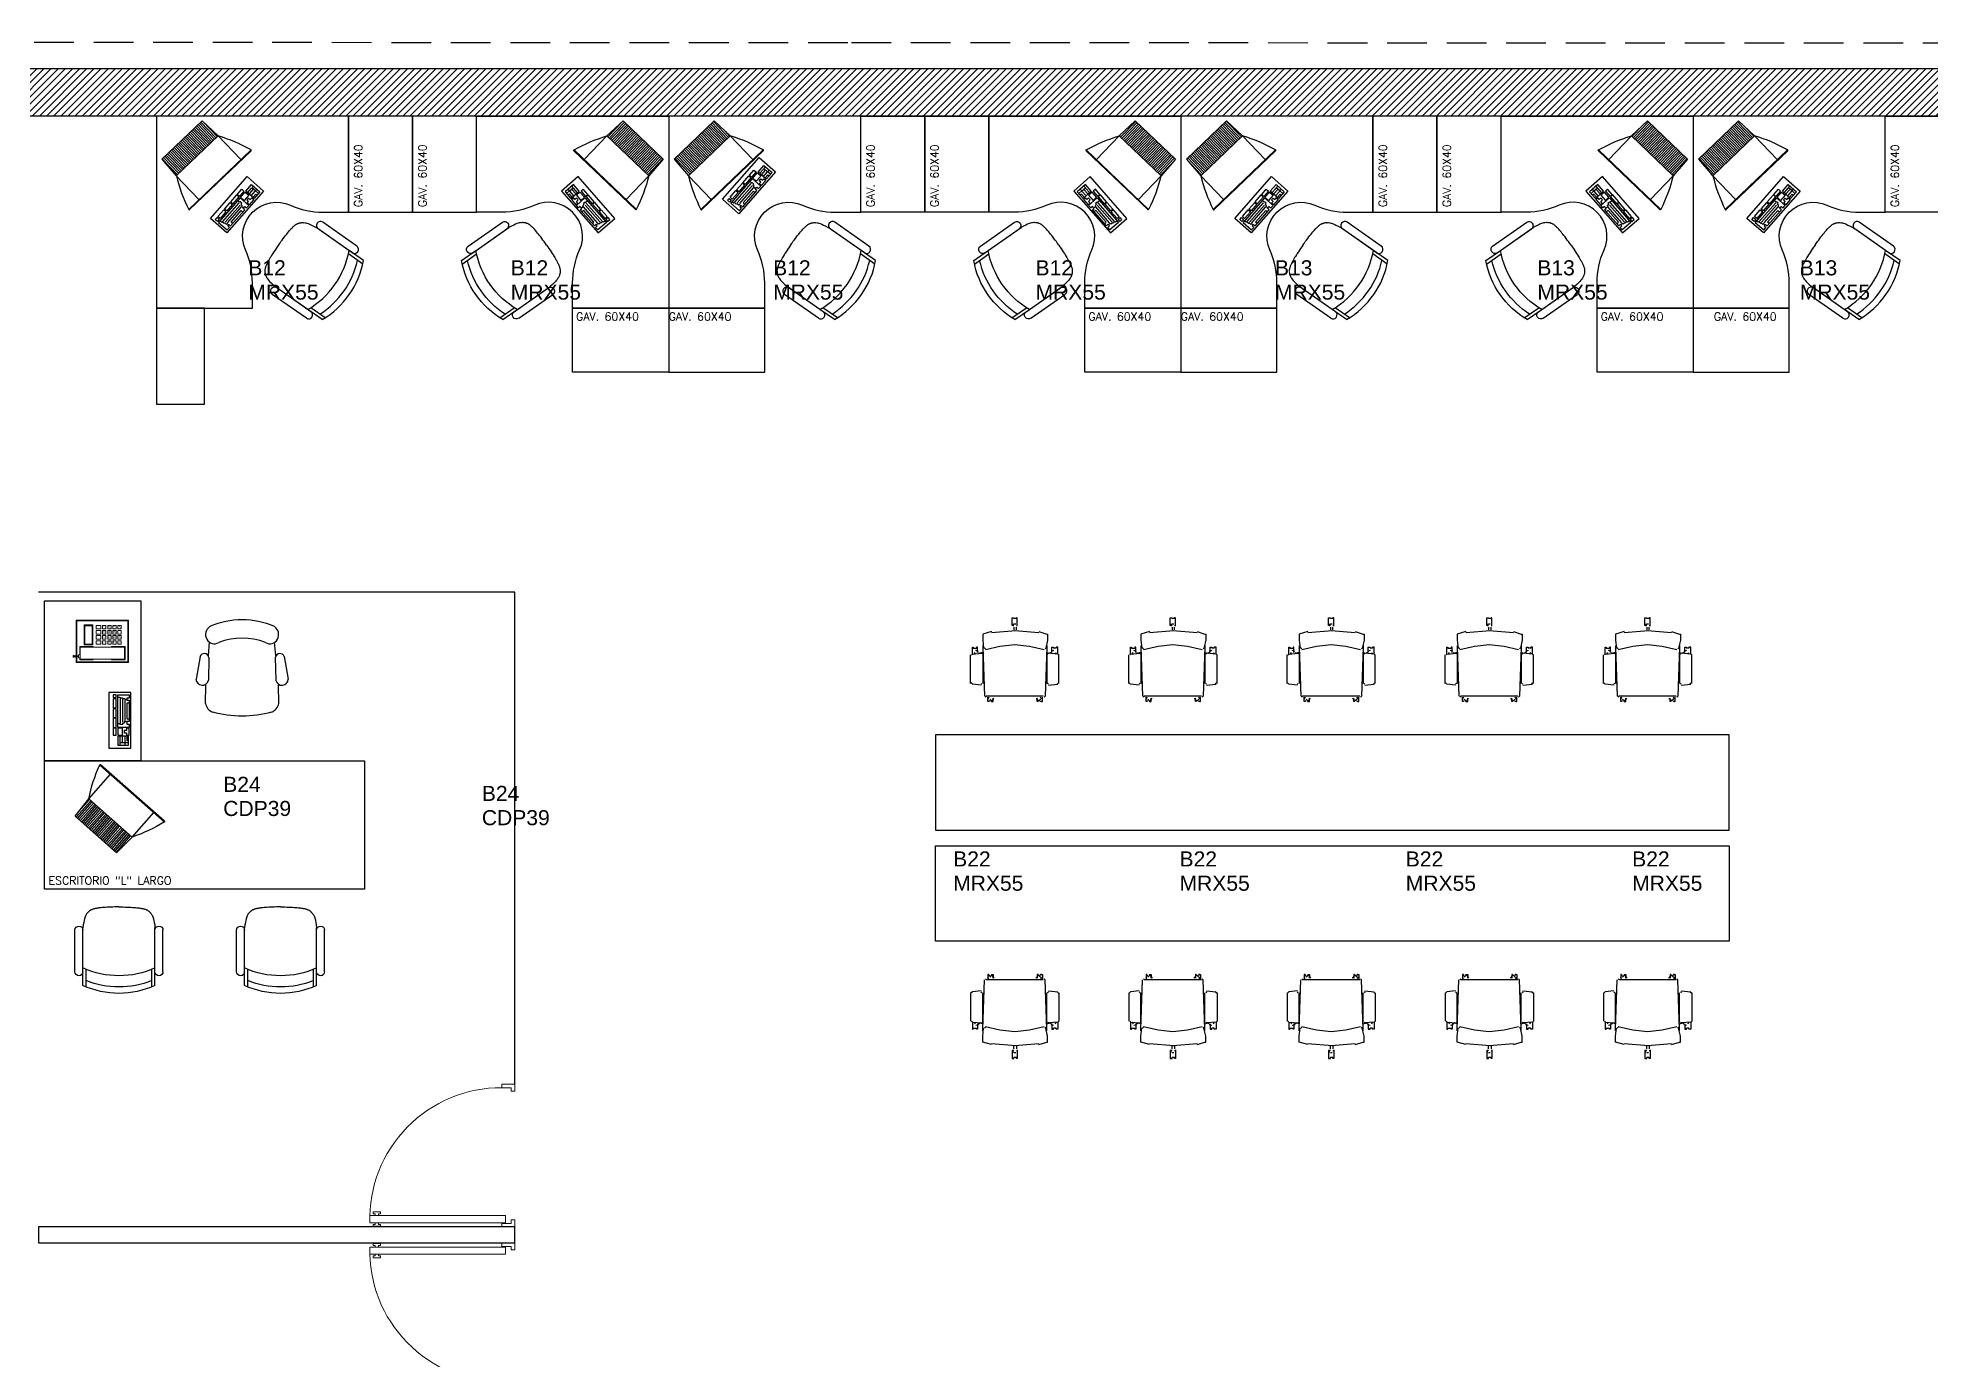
# Model space of a CAD drawing. Header units: millimetres. Extents: x -101 to 3415, y -52 to 1366.
# Drawn here: x 91.42 to 103.34, y 121.87 to 130.2 of the extents above; entities that cross this region are included whole.
import ezdxf

# ---------------------------------------------------------------- set-up
doc = ezdxf.new("R2010")
doc.units = ezdxf.units.MM
doc.linetypes.add('XR LINDERO N$0$A-100a LALA IRAPUATO nave equipo$0$HIDDEN', pattern=[0.375, 0.25, -0.125])
for name, color, linetype in [('00_ARQ', 8, 'Continuous'), ('ARQ', 8, 'Continuous'), ('ARQ_MOBILIARIO', 8, 'Continuous'), ('Texto_Iluminación', 7, 'Continuous')]:
    doc.layers.add(name, color=color, linetype=linetype)
doc.styles.add('ROMANS', font='romans.shx')
doc.styles.add('TÍTULO', font='arial.ttf', dxfattribs={"height": 0.19})

# ---------------------------------------------------------------- blocks, each defined once
blk = doc.blocks.new('A$C435F5787')
at = {"linetype": 'ByBlock'}
for p, q in [((0, 0), (0, 0.483)), ((0, 0.483), (0.19, 0.483)), ((0.038, 0.371), (0.063, 0.371)), ((0.038, 0.311), (0.038, 0.371)), ((0.063, 0.371), (0.063, 0.311)), ((0.076, 0.381), (0.076, 0.457)), ((0.076, 0.457), (0.171, 0.457)), ((0.171, 0.381), (0.076, 0.381)), ((0.076, 0.311), (0.076, 0.371)), ((0.076, 0.371), (0.117, 0.371)), ((0.095, 0.438), (0.095, 0.454)), ((0.137, 0.438), (0.095, 0.438)), ((0.095, 0.381), (0.095, 0.435)), ((0.114, 0.384), (0.114, 0.435)), ((0.117, 0.371), (0.117, 0.311)), ((0.133, 0.33), (0.133, 0.352)), ((0.133, 0.352), (0.152, 0.352)), ((0.152, 0.33), (0.133, 0.33)), ((0.137, 0.438), (0.137, 0.454)), ((0.171, 0.438), (0.137, 0.438)), ((0.137, 0.381), (0.137, 0.435)), ((0.152, 0.352), (0.152, 0.371)), ((0.152, 0.371), (0.175, 0.371)), ((0.152, 0.311), (0.152, 0.33)), ((0.156, 0.384), (0.156, 0.419)), ((0.156, 0.419), (0.171, 0.419)), ((0.171, 0.457), (0.171, 0.381)), ((0.175, 0.371), (0.175, 0.311)), ((0.19, 0.483), (0.19, 0)), ((0.063, 0.311), (0.038, 0.311)), ((0.038, 0.305), (0.063, 0.305)), ((0.038, 0.225), (0.038, 0.305)), ((0.063, 0.225), (0.038, 0.225)), ((0.038, 0.143), (0.038, 0.219)), ((0.038, 0.219), (0.063, 0.219)), ((0.063, 0.305), (0.063, 0.225)), ((0.063, 0.219), (0.063, 0.143)), ((0.117, 0.311), (0.076, 0.311)), ((0.076, 0.305), (0.076, 0.022)), ((0.175, 0.305), (0.076, 0.305)), ((0.098, 0.273), (0.079, 0.273)), ((0.117, 0.279), (0.098, 0.279)), ((0.098, 0.279), (0.098, 0.273)), ((0.098, 0.051), (0.098, 0.267)), ((0.117, 0.267), (0.117, 0.279)), ((0.133, 0.267), (0.117, 0.267)), ((0.117, 0.06), (0.117, 0.257)), ((0.133, 0.257), (0.133, 0.267)), ((0.152, 0.257), (0.133, 0.257)), ((0.137, 0.07), (0.137, 0.254)), ((0.175, 0.311), (0.152, 0.311)), ((0.156, 0.254), (0.156, 0.276)), ((0.156, 0.276), (0.175, 0.276)), ((0.175, 0.254), (0.156, 0.254)), ((0.156, 0.095), (0.156, 0.229)), ((0.156, 0.229), (0.175, 0.229)), ((0.175, 0.276), (0.175, 0.305)), ((0.175, 0.067), (0.175, 0.254)), ((0.063, 0.143), (0.038, 0.143)), ((0.038, 0.133), (0.063, 0.133)), ((0.038, 0.057), (0.038, 0.133)), ((0.063, 0.057), (0.038, 0.057)), ((0.038, 0.044), (0.063, 0.044)), ((0.038, 0.022), (0.038, 0.044)), ((0.063, 0.022), (0.038, 0.022)), ((0.063, 0.133), (0.063, 0.057)), ((0.063, 0.044), (0.063, 0.022)), ((0.076, 0.022), (0.175, 0.022)), ((0.079, 0.041), (0.095, 0.041)), ((0.095, 0.041), (0.095, 0.048)), ((0.095, 0.048), (0.117, 0.048)), ((0.117, 0.048), (0.117, 0.054)), ((0.117, 0.054), (0.137, 0.054)), ((0.137, 0.054), (0.137, 0.063)), ((0.137, 0.063), (0.156, 0.063)), ((0.175, 0.095), (0.156, 0.095)), ((0.156, 0.051), (0.156, 0.067)), ((0.156, 0.067), (0.175, 0.067)), ((0.175, 0.051), (0.156, 0.051)), ((0.175, 0.022), (0.175, 0.051)), ((0.19, 0), (0, 0))]:
    blk.add_line(p, q, dxfattribs=at)
blk = doc.blocks.new('m-tv pla')
h = blk.add_hatch()
h.set_pattern_fill('ANSI31', color=256, scale=0.005, angle=45, style=0)
h.set_pattern_definition([(90, (-254.158094, -242.753814), (-0.015875, 2e-18), [])])
h.paths.add_polyline_path([(0.24, -0.474), (0.25, -0.284), (-0.25, -0.284), (-0.24, -0.474)])
for p, q in [((0.373, 0), (-0.373, 0)), ((-0.368, 0.006), (0.368, 0.006)), ((-0.25, -0.284), (-0.25, 0)), ((0.25, -0.284), (0.25, 0)), ((-0.24, -0.474), (-0.25, -0.284)), ((-0.25, -0.284), (0.25, -0.284)), ((0.24, -0.474), (0.25, -0.284)), ((-0.24, -0.474), (0.24, -0.474))]:
    blk.add_line(p, q)
for centre, radius, start, end in [((-0.368, 0.001), 0.005, 90, 196.7752), ((0.898, 0.383), 1.327, 196.7752, 210.1505), ((-0.898, 0.383), 1.327, 329.8495, 343.2248), ((0.368, 0.001), 0.005, 343.2248, 90)]:
    blk.add_arc(centre, radius, start, end)
blk = doc.blocks.new('A$C369842D8')
for p, q in [((0.05, 0.491), (0.05, 0.381)), ((0.07, 0.5), (0.07, 0.39)), ((0.48, 0.5), (0.48, 0.39)), ((0.5, 0.491), (0.5, 0.381)), ((0, 0.405), (0, 0.145)), ((0.05, 0.405), (0.05, 0.145)), ((0.05, 0.38), (0.05, 0.13)), ((0.5, 0.405), (0.5, 0.145)), ((0.5, 0.38), (0.5, 0.13)), ((0.55, 0.405), (0.55, 0.145))]:
    blk.add_line(p, q)
for points in [[(0.275, 0), (0.262, 0), (0.249, 0), (0.236, 0.001), (0.224, 0.001), (0.212, 0.001), (0.201, 0.002), (0.19, 0.003), (0.181, 0.003), (0.172, 0.004), (0.164, 0.005), (0.157, 0.005), (0.15, 0.006), (0.145, 0.007), (0.139, 0.008), (0.134, 0.009), (0.13, 0.009), (0.126, 0.01), (0.122, 0.011), (0.118, 0.012), (0.114, 0.013), (0.111, 0.014), (0.108, 0.015), (0.105, 0.017), (0.102, 0.018), (0.1, 0.019), (0.097, 0.021), (0.095, 0.022), (0.093, 0.024), (0.091, 0.025), (0.089, 0.027), (0.087, 0.028), (0.085, 0.03), (0.083, 0.032), (0.081, 0.034), (0.079, 0.036), (0.077, 0.039), (0.075, 0.041), (0.073, 0.044), (0.071, 0.048), (0.068, 0.051), (0.066, 0.056), (0.064, 0.061), (0.062, 0.067), (0.059, 0.075), (0.057, 0.085), (0.055, 0.097), (0.052, 0.112), (0.05, 0.13)], [(0.275, 0), (0.288, 0), (0.301, 0), (0.314, 0.001), (0.326, 0.001), (0.338, 0.001), (0.349, 0.002), (0.36, 0.003), (0.369, 0.003), (0.378, 0.004), (0.386, 0.005), (0.393, 0.005), (0.4, 0.006), (0.405, 0.007), (0.411, 0.008), (0.416, 0.009), (0.42, 0.009), (0.424, 0.01), (0.428, 0.011), (0.432, 0.012), (0.436, 0.013), (0.439, 0.014), (0.442, 0.015), (0.445, 0.017), (0.448, 0.018), (0.45, 0.019), (0.453, 0.021), (0.455, 0.022), (0.457, 0.024), (0.459, 0.025), (0.461, 0.027), (0.463, 0.028), (0.465, 0.03), (0.467, 0.032), (0.469, 0.034), (0.471, 0.036), (0.473, 0.039), (0.475, 0.041), (0.477, 0.044), (0.479, 0.048), (0.482, 0.051), (0.484, 0.056), (0.486, 0.061), (0.488, 0.067), (0.491, 0.075), (0.493, 0.085), (0.495, 0.097), (0.498, 0.112), (0.5, 0.13)]]:
    blk.add_lwpolyline(points)
for centre, radius, start, end in [((0.275, 0), 0.54, 65.3885, 114.6115), ((0.275, -0.04), 0.54, 67.7008, 112.2992), ((0.025, 0.405), 0.025, 0, 180), ((0.275, -0.11), 0.54, 65.3885, 114.6115), ((0.525, 0.405), 0.025, 0, 180), ((0.025, 0.145), 0.025, 180, 0), ((0.525, 0.145), 0.025, 180, 0)]:
    blk.add_arc(centre, radius, start, end)
blk = doc.blocks.new('XR N1-N2$0$030 puerta 013-h')
at = {"linetype": 'Continuous', "lineweight": 0}
for p, q in [((3.994, 17.305), (3.994, 17.255)), ((4.007, 17.305), (3.994, 17.305)), ((3.994, 17.255), (4.007, 17.255)), ((4.007, 17.305), (4.007, 17.293)), ((4.007, 17.293), (4.019, 17.293)), ((4.007, 17.255), (4.007, 17.268)), ((4.007, 17.268), (4.019, 17.268)), ((4.019, 17.33), (4.069, 17.33)), ((4.019, 16.38), (4.019, 17.33)), ((4.069, 17.33), (4.069, 16.38)), ((4.081, 17.293), (4.069, 17.293)), ((4.081, 17.268), (4.069, 17.268)), ((4.081, 17.305), (4.094, 17.305)), ((4.081, 17.305), (4.081, 17.293)), ((4.081, 17.255), (4.081, 17.268)), ((4.094, 17.255), (4.081, 17.255)), ((4.094, 17.305), (4.094, 17.255)), ((3.099, 16.365), (3.099, 16.405)), ((3.099, 16.405), (3.124, 16.405)), ((3.099, 16.315), (3.099, 16.365)), ((3.149, 16.315), (3.099, 16.315)), ((3.124, 16.405), (3.124, 16.34)), ((3.124, 16.34), (3.149, 16.34)), ((3.149, 16.34), (3.149, 16.315)), ((4.069, 16.38), (4.019, 16.38)), ((4.049, 16.34), (4.049, 16.315)), ((4.074, 16.34), (4.049, 16.34)), ((4.049, 16.315), (4.099, 16.315)), ((4.099, 16.405), (4.074, 16.405)), ((4.074, 16.405), (4.074, 16.34)), ((4.099, 16.405), (4.099, 16.315))]:
    blk.add_line(p, q, dxfattribs=at)
blk.add_arc((4.044, 16.41), 0.92, 88.4391, 180.3278, dxfattribs=at)
blk = doc.blocks.new('*U318')
at = {"layer": 'ARQ'}
for p, q in [((-0.035, 0.267), (-0.079, 0.267)), ((-0.079, 0.267), (-0.079, 0.261)), ((-0.035, 0.267), (-0.079, 0.267)), ((-0.079, 0.267), (-0.079, 0.261)), ((-0.079, 0.261), (-0.073, 0.261)), ((-0.079, 0.261), (-0.073, 0.261)), ((-0.079, 0.234), (-0.079, 0.24)), ((-0.079, 0.24), (-0.073, 0.24)), ((-0.079, 0.234), (-0.079, 0.24)), ((-0.079, 0.24), (-0.073, 0.24)), ((-0.073, 0.261), (-0.073, 0.24)), ((-0.073, 0.261), (-0.073, 0.24)), ((-0.052, 0.229), (-0.057, 0.245)), ((-0.052, 0.229), (-0.057, 0.245)), ((-0.035, 0.256), (-0.046, 0.25)), ((-0.035, 0.256), (-0.046, 0.25)), ((-0.035, 0.267), (-0.041, 0.207)), ((-0.035, 0.267), (-0.041, 0.207)), ((-0.03, 0.272), (-0.035, 0.267)), ((-0.03, 0.272), (-0.035, 0.267)), ((0.15, 0.278), (-0.03, 0.278)), ((0.15, 0.278), (-0.03, 0.278)), ((0.155, 0.267), (0.144, 0.278)), ((0.155, 0.267), (0.144, 0.278)), ((0.161, 0.212), (0.155, 0.267)), ((0.161, 0.212), (0.155, 0.267)), ((-0.171, 0.147), (-0.183, -0.006)), ((-0.171, 0.147), (-0.183, -0.006)), ((-0.177, 0.147), (-0.161, 0.202)), ((-0.177, 0.147), (-0.161, 0.202)), ((-0.161, 0.202), (-0.123, 0.202)), ((-0.161, 0.202), (-0.123, 0.202)), ((-0.123, 0.202), (-0.073, 0.196)), ((-0.123, 0.202), (-0.073, 0.196)), ((-0.09, 0.202), (-0.079, 0.202)), ((-0.09, 0.202), (-0.079, 0.202)), ((-0.063, 0.185), (-0.084, 0.093)), ((-0.063, 0.185), (-0.084, 0.093)), ((-0.046, 0.234), (-0.079, 0.234)), ((-0.046, 0.234), (-0.079, 0.234)), ((-0.079, 0.202), (0.231, 0.191)), ((-0.079, 0.202), (0.231, 0.191)), ((-0.068, 0.185), (-0.073, 0.191)), ((-0.068, 0.185), (-0.073, 0.191)), ((-0.046, 0.229), (-0.041, 0.218)), ((-0.046, 0.229), (-0.041, 0.218)), ((-0.046, 0.202), (-0.041, 0.218)), ((-0.046, 0.202), (-0.041, 0.218)), ((-0.041, 0.207), (-0.035, 0.202)), ((-0.041, 0.207), (-0.035, 0.202)), ((-0.035, 0.202), (0.15, 0.202)), ((-0.035, 0.202), (0.15, 0.202)), ((0.014, 0.196), (0.014, 0.202)), ((0.014, 0.196), (0.014, 0.202)), ((0.15, 0.207), (0.155, 0.212)), ((0.15, 0.207), (0.155, 0.212)), ((0.237, 0.18), (0.231, 0.185)), ((0.237, 0.18), (0.231, 0.185)), ((0.231, -0.18), (0.231, 0.18)), ((0.231, -0.18), (0.231, 0.18)), ((0.237, 0.163), (0.248, 0.169)), ((0.264, 0.169), (0.237, 0.169)), ((0.237, 0.163), (0.248, 0.169)), ((0.264, 0.169), (0.237, 0.169)), ((0.259, 0.142), (0.242, 0.131)), ((0.259, 0.142), (0.242, 0.131)), ((0.242, 0.136), (0.248, 0.136)), ((0.264, 0.136), (0.242, 0.136)), ((0.242, 0.136), (0.248, 0.136)), ((0.264, 0.136), (0.242, 0.136)), ((0.259, 0.147), (0.248, 0.158)), ((0.259, 0.147), (0.248, 0.158)), ((0.259, 0.163), (0.259, 0.158)), ((0.264, 0.163), (0.259, 0.163)), ((0.259, 0.163), (0.259, 0.158)), ((0.264, 0.163), (0.259, 0.163)), ((0.259, 0.152), (0.259, 0.147)), ((0.259, 0.152), (0.259, 0.147)), ((0.264, 0.147), (0.259, 0.147)), ((0.264, 0.147), (0.259, 0.147)), ((0.264, 0.163), (0.264, 0.169)), ((0.264, 0.163), (0.264, 0.169)), ((0.264, 0.147), (0.264, 0.136)), ((0.264, 0.147), (0.264, 0.136)), ((-0.259, 0.016), (-0.264, 0.016)), ((-0.264, 0.016), (-0.264, 0.005)), ((-0.259, 0.016), (-0.264, 0.016)), ((-0.264, 0.016), (-0.264, 0.005)), ((-0.264, 0.005), (-0.259, 0.005)), ((-0.264, 0.005), (-0.259, 0.005)), ((-0.215, 0.016), (-0.259, 0.016)), ((-0.215, 0.016), (-0.259, 0.016)), ((-0.259, -0.011), (-0.259, 0.005)), ((-0.259, -0.011), (-0.259, 0.005)), ((-0.226, 0.011), (-0.21, 0.011)), ((-0.226, 0.011), (-0.21, 0.011)), ((-0.226, 0.005), (-0.226, -0.006)), ((-0.226, 0.005), (-0.226, -0.006)), ((-0.215, 0.005), (-0.215, 0.016)), ((-0.215, 0.005), (-0.215, 0.016)), ((-0.204, 0.005), (-0.188, 0.005)), ((-0.204, 0.005), (-0.188, 0.005)), ((-0.084, 0.093), (-0.095, 0)), ((-0.084, 0.093), (-0.095, 0)), ((-0.264, -0.016), (-0.264, -0.011)), ((-0.264, -0.011), (-0.259, -0.011)), ((-0.264, -0.016), (-0.264, -0.011)), ((-0.264, -0.011), (-0.259, -0.011)), ((-0.259, -0.016), (-0.264, -0.016)), ((-0.259, -0.016), (-0.264, -0.016)), ((-0.215, -0.016), (-0.259, -0.016)), ((-0.215, -0.016), (-0.259, -0.016)), ((-0.21, -0.016), (-0.226, -0.016)), ((-0.21, -0.016), (-0.226, -0.016)), ((-0.215, -0.011), (-0.215, -0.016)), ((-0.215, -0.011), (-0.215, -0.016)), ((-0.188, -0.011), (-0.204, -0.011)), ((-0.188, -0.011), (-0.204, -0.011)), ((-0.183, 0), (-0.171, -0.152)), ((-0.183, 0), (-0.171, -0.152)), ((-0.095, 0), (-0.084, -0.093)), ((-0.095, 0), (-0.084, -0.093)), ((-0.084, -0.093), (-0.063, -0.185)), ((-0.084, -0.093), (-0.063, -0.185)), ((-0.177, -0.152), (-0.161, -0.202)), ((-0.177, -0.152), (-0.161, -0.202)), ((-0.161, -0.202), (-0.161, -0.207)), ((-0.161, -0.202), (-0.161, -0.207)), ((-0.161, -0.207), (-0.123, -0.207)), ((-0.161, -0.207), (-0.123, -0.207)), ((-0.123, -0.207), (-0.073, -0.196)), ((-0.123, -0.207), (-0.073, -0.196)), ((-0.09, -0.202), (-0.079, -0.202)), ((-0.09, -0.202), (-0.079, -0.202)), ((-0.079, -0.202), (0.231, -0.191)), ((-0.079, -0.202), (0.231, -0.191)), ((-0.046, -0.234), (-0.079, -0.234)), ((-0.079, -0.234), (-0.079, -0.24)), ((-0.046, -0.234), (-0.079, -0.234)), ((-0.079, -0.234), (-0.079, -0.24)), ((-0.073, -0.196), (-0.068, -0.191)), ((-0.073, -0.196), (-0.068, -0.191)), ((-0.057, -0.245), (-0.052, -0.229)), ((-0.057, -0.245), (-0.052, -0.229)), ((-0.046, -0.202), (-0.041, -0.223)), ((-0.046, -0.202), (-0.041, -0.223)), ((-0.046, -0.229), (-0.041, -0.218)), ((-0.046, -0.229), (-0.041, -0.218)), ((-0.035, -0.207), (-0.041, -0.212)), ((-0.035, -0.207), (-0.041, -0.212)), ((-0.035, -0.272), (-0.041, -0.212)), ((-0.035, -0.272), (-0.041, -0.212)), ((-0.035, -0.202), (0.15, -0.202)), ((-0.035, -0.202), (0.15, -0.202)), ((0.014, -0.202), (0.019, -0.202)), ((0.014, -0.202), (0.019, -0.202)), ((0.155, -0.212), (0.15, -0.207)), ((0.155, -0.212), (0.15, -0.207)), ((0.161, -0.212), (0.155, -0.272)), ((0.161, -0.212), (0.155, -0.272)), ((0.231, -0.191), (0.237, -0.185)), ((0.231, -0.191), (0.237, -0.185)), ((0.248, -0.169), (0.237, -0.163)), ((0.248, -0.169), (0.237, -0.163)), ((0.264, -0.174), (0.237, -0.174)), ((0.264, -0.174), (0.237, -0.174)), ((0.242, -0.136), (0.248, -0.136)), ((0.242, -0.136), (0.259, -0.147)), ((0.242, -0.136), (0.248, -0.136)), ((0.242, -0.136), (0.259, -0.147)), ((0.264, -0.142), (0.242, -0.142)), ((0.264, -0.142), (0.242, -0.142)), ((0.248, -0.163), (0.259, -0.152)), ((0.248, -0.163), (0.259, -0.152)), ((0.259, -0.152), (0.259, -0.147)), ((0.264, -0.147), (0.259, -0.147)), ((0.259, -0.152), (0.259, -0.147)), ((0.264, -0.147), (0.259, -0.147)), ((0.259, -0.163), (0.264, -0.163)), ((0.264, -0.163), (0.259, -0.163)), ((0.259, -0.163), (0.264, -0.163)), ((0.264, -0.163), (0.259, -0.163)), ((0.264, -0.147), (0.264, -0.142)), ((0.264, -0.147), (0.264, -0.142)), ((0.264, -0.169), (0.264, -0.163)), ((0.264, -0.169), (0.264, -0.163)), ((0.264, -0.169), (0.264, -0.174)), ((0.264, -0.169), (0.264, -0.174)), ((-0.079, -0.24), (-0.079, -0.245)), ((-0.079, -0.24), (-0.079, -0.245)), ((-0.079, -0.245), (-0.073, -0.245)), ((-0.079, -0.245), (-0.073, -0.245)), ((-0.079, -0.267), (-0.079, -0.261)), ((-0.079, -0.261), (-0.073, -0.261)), ((-0.079, -0.267), (-0.079, -0.261)), ((-0.079, -0.261), (-0.073, -0.261)), ((-0.079, -0.272), (-0.079, -0.267)), ((-0.079, -0.272), (-0.079, -0.267)), ((-0.035, -0.272), (-0.079, -0.272)), ((-0.035, -0.272), (-0.079, -0.272)), ((-0.073, -0.261), (-0.073, -0.245)), ((-0.073, -0.261), (-0.073, -0.245)), ((-0.046, -0.256), (-0.035, -0.261)), ((-0.046, -0.256), (-0.035, -0.261)), ((-0.035, -0.272), (-0.03, -0.278)), ((-0.035, -0.272), (-0.03, -0.278)), ((0.15, -0.278), (-0.03, -0.278)), ((0.15, -0.278), (-0.03, -0.278)), ((0.144, -0.278), (0.155, -0.267)), ((0.144, -0.278), (0.155, -0.267))]:
    blk.add_line(p, q, dxfattribs=at)
blk = doc.blocks.new('*U317')
at = {"layer": 'ARQ_MOBILIARIO', "color": 0, "linetype": 'ByBlock', "lineweight": -2, "transparency": 16777216}
for p in [(0, 0), (0, -0.996), (0, -1.993), (0, -2.989), (0, -3.986)]:
    blk.add_blockref('*U318', p, dxfattribs=at)
blk = doc.blocks.new('*U336')
at = {"layer": 'ARQ'}
for p, q in [((-0.035, 0.267), (-0.079, 0.267)), ((-0.079, 0.267), (-0.079, 0.261)), ((-0.035, 0.267), (-0.079, 0.267)), ((-0.079, 0.267), (-0.079, 0.261)), ((-0.079, 0.261), (-0.073, 0.261)), ((-0.079, 0.261), (-0.073, 0.261)), ((-0.079, 0.234), (-0.079, 0.24)), ((-0.079, 0.24), (-0.073, 0.24)), ((-0.079, 0.234), (-0.079, 0.24)), ((-0.079, 0.24), (-0.073, 0.24)), ((-0.073, 0.261), (-0.073, 0.24)), ((-0.073, 0.261), (-0.073, 0.24)), ((-0.052, 0.229), (-0.057, 0.245)), ((-0.052, 0.229), (-0.057, 0.245)), ((-0.035, 0.256), (-0.046, 0.25)), ((-0.035, 0.256), (-0.046, 0.25)), ((-0.035, 0.267), (-0.041, 0.207)), ((-0.035, 0.267), (-0.041, 0.207)), ((-0.03, 0.272), (-0.035, 0.267)), ((-0.03, 0.272), (-0.035, 0.267)), ((0.15, 0.278), (-0.03, 0.278)), ((0.15, 0.278), (-0.03, 0.278)), ((0.155, 0.267), (0.144, 0.278)), ((0.155, 0.267), (0.144, 0.278)), ((0.161, 0.212), (0.155, 0.267)), ((0.161, 0.212), (0.155, 0.267)), ((-0.171, 0.147), (-0.183, -0.006)), ((-0.171, 0.147), (-0.183, -0.006)), ((-0.177, 0.147), (-0.161, 0.202)), ((-0.177, 0.147), (-0.161, 0.202)), ((-0.161, 0.202), (-0.123, 0.202)), ((-0.161, 0.202), (-0.123, 0.202)), ((-0.123, 0.202), (-0.073, 0.196)), ((-0.123, 0.202), (-0.073, 0.196)), ((-0.09, 0.202), (-0.079, 0.202)), ((-0.09, 0.202), (-0.079, 0.202)), ((-0.063, 0.185), (-0.084, 0.093)), ((-0.063, 0.185), (-0.084, 0.093)), ((-0.046, 0.234), (-0.079, 0.234)), ((-0.046, 0.234), (-0.079, 0.234)), ((-0.079, 0.202), (0.231, 0.191)), ((-0.079, 0.202), (0.231, 0.191)), ((-0.068, 0.185), (-0.073, 0.191)), ((-0.068, 0.185), (-0.073, 0.191)), ((-0.046, 0.229), (-0.041, 0.218)), ((-0.046, 0.229), (-0.041, 0.218)), ((-0.046, 0.202), (-0.041, 0.218)), ((-0.046, 0.202), (-0.041, 0.218)), ((-0.041, 0.207), (-0.035, 0.202)), ((-0.041, 0.207), (-0.035, 0.202)), ((-0.035, 0.202), (0.15, 0.202)), ((-0.035, 0.202), (0.15, 0.202)), ((0.014, 0.196), (0.014, 0.202)), ((0.014, 0.196), (0.014, 0.202)), ((0.15, 0.207), (0.155, 0.212)), ((0.15, 0.207), (0.155, 0.212)), ((0.237, 0.18), (0.231, 0.185)), ((0.237, 0.18), (0.231, 0.185)), ((0.231, -0.18), (0.231, 0.18)), ((0.231, -0.18), (0.231, 0.18)), ((0.237, 0.163), (0.248, 0.169)), ((0.264, 0.169), (0.237, 0.169)), ((0.237, 0.163), (0.248, 0.169)), ((0.264, 0.169), (0.237, 0.169)), ((0.259, 0.142), (0.242, 0.131)), ((0.259, 0.142), (0.242, 0.131)), ((0.242, 0.136), (0.248, 0.136)), ((0.264, 0.136), (0.242, 0.136)), ((0.242, 0.136), (0.248, 0.136)), ((0.264, 0.136), (0.242, 0.136)), ((0.259, 0.147), (0.248, 0.158)), ((0.259, 0.147), (0.248, 0.158)), ((0.259, 0.163), (0.259, 0.158)), ((0.264, 0.163), (0.259, 0.163)), ((0.259, 0.163), (0.259, 0.158)), ((0.264, 0.163), (0.259, 0.163)), ((0.259, 0.152), (0.259, 0.147)), ((0.259, 0.152), (0.259, 0.147)), ((0.264, 0.147), (0.259, 0.147)), ((0.264, 0.147), (0.259, 0.147)), ((0.264, 0.163), (0.264, 0.169)), ((0.264, 0.163), (0.264, 0.169)), ((0.264, 0.147), (0.264, 0.136)), ((0.264, 0.147), (0.264, 0.136)), ((-0.259, 0.016), (-0.264, 0.016)), ((-0.264, 0.016), (-0.264, 0.005)), ((-0.259, 0.016), (-0.264, 0.016)), ((-0.264, 0.016), (-0.264, 0.005)), ((-0.264, 0.005), (-0.259, 0.005)), ((-0.264, 0.005), (-0.259, 0.005)), ((-0.215, 0.016), (-0.259, 0.016)), ((-0.215, 0.016), (-0.259, 0.016)), ((-0.259, -0.011), (-0.259, 0.005)), ((-0.259, -0.011), (-0.259, 0.005)), ((-0.226, 0.011), (-0.21, 0.011)), ((-0.226, 0.011), (-0.21, 0.011)), ((-0.226, 0.005), (-0.226, -0.006)), ((-0.226, 0.005), (-0.226, -0.006)), ((-0.215, 0.005), (-0.215, 0.016)), ((-0.215, 0.005), (-0.215, 0.016)), ((-0.204, 0.005), (-0.188, 0.005)), ((-0.204, 0.005), (-0.188, 0.005)), ((-0.084, 0.093), (-0.095, 0)), ((-0.084, 0.093), (-0.095, 0)), ((-0.264, -0.016), (-0.264, -0.011)), ((-0.264, -0.011), (-0.259, -0.011)), ((-0.264, -0.016), (-0.264, -0.011)), ((-0.264, -0.011), (-0.259, -0.011)), ((-0.259, -0.016), (-0.264, -0.016)), ((-0.259, -0.016), (-0.264, -0.016)), ((-0.215, -0.016), (-0.259, -0.016)), ((-0.215, -0.016), (-0.259, -0.016)), ((-0.21, -0.016), (-0.226, -0.016)), ((-0.21, -0.016), (-0.226, -0.016)), ((-0.215, -0.011), (-0.215, -0.016)), ((-0.215, -0.011), (-0.215, -0.016)), ((-0.188, -0.011), (-0.204, -0.011)), ((-0.188, -0.011), (-0.204, -0.011)), ((-0.183, 0), (-0.171, -0.152)), ((-0.183, 0), (-0.171, -0.152)), ((-0.095, 0), (-0.084, -0.093)), ((-0.095, 0), (-0.084, -0.093)), ((-0.084, -0.093), (-0.063, -0.185)), ((-0.084, -0.093), (-0.063, -0.185)), ((-0.177, -0.152), (-0.161, -0.202)), ((-0.177, -0.152), (-0.161, -0.202)), ((-0.161, -0.202), (-0.161, -0.207)), ((-0.161, -0.202), (-0.161, -0.207)), ((-0.161, -0.207), (-0.123, -0.207)), ((-0.161, -0.207), (-0.123, -0.207)), ((-0.123, -0.207), (-0.073, -0.196)), ((-0.123, -0.207), (-0.073, -0.196)), ((-0.09, -0.202), (-0.079, -0.202)), ((-0.09, -0.202), (-0.079, -0.202)), ((-0.079, -0.202), (0.231, -0.191)), ((-0.079, -0.202), (0.231, -0.191)), ((-0.046, -0.234), (-0.079, -0.234)), ((-0.079, -0.234), (-0.079, -0.24)), ((-0.046, -0.234), (-0.079, -0.234)), ((-0.079, -0.234), (-0.079, -0.24)), ((-0.073, -0.196), (-0.068, -0.191)), ((-0.073, -0.196), (-0.068, -0.191)), ((-0.057, -0.245), (-0.052, -0.229)), ((-0.057, -0.245), (-0.052, -0.229)), ((-0.046, -0.202), (-0.041, -0.223)), ((-0.046, -0.202), (-0.041, -0.223)), ((-0.046, -0.229), (-0.041, -0.218)), ((-0.046, -0.229), (-0.041, -0.218)), ((-0.035, -0.207), (-0.041, -0.212)), ((-0.035, -0.207), (-0.041, -0.212)), ((-0.035, -0.272), (-0.041, -0.212)), ((-0.035, -0.272), (-0.041, -0.212)), ((-0.035, -0.202), (0.15, -0.202)), ((-0.035, -0.202), (0.15, -0.202)), ((0.014, -0.202), (0.019, -0.202)), ((0.014, -0.202), (0.019, -0.202)), ((0.155, -0.212), (0.15, -0.207)), ((0.155, -0.212), (0.15, -0.207)), ((0.161, -0.212), (0.155, -0.272)), ((0.161, -0.212), (0.155, -0.272)), ((0.231, -0.191), (0.237, -0.185)), ((0.231, -0.191), (0.237, -0.185)), ((0.248, -0.169), (0.237, -0.163)), ((0.248, -0.169), (0.237, -0.163)), ((0.264, -0.174), (0.237, -0.174)), ((0.264, -0.174), (0.237, -0.174)), ((0.242, -0.136), (0.248, -0.136)), ((0.242, -0.136), (0.259, -0.147)), ((0.242, -0.136), (0.248, -0.136)), ((0.242, -0.136), (0.259, -0.147)), ((0.264, -0.142), (0.242, -0.142)), ((0.264, -0.142), (0.242, -0.142)), ((0.248, -0.163), (0.259, -0.152)), ((0.248, -0.163), (0.259, -0.152)), ((0.259, -0.152), (0.259, -0.147)), ((0.264, -0.147), (0.259, -0.147)), ((0.259, -0.152), (0.259, -0.147)), ((0.264, -0.147), (0.259, -0.147)), ((0.259, -0.163), (0.264, -0.163)), ((0.264, -0.163), (0.259, -0.163)), ((0.259, -0.163), (0.264, -0.163)), ((0.264, -0.163), (0.259, -0.163)), ((0.264, -0.147), (0.264, -0.142)), ((0.264, -0.147), (0.264, -0.142)), ((0.264, -0.169), (0.264, -0.163)), ((0.264, -0.169), (0.264, -0.163)), ((0.264, -0.169), (0.264, -0.174)), ((0.264, -0.169), (0.264, -0.174)), ((-0.079, -0.24), (-0.079, -0.245)), ((-0.079, -0.24), (-0.079, -0.245)), ((-0.079, -0.245), (-0.073, -0.245)), ((-0.079, -0.245), (-0.073, -0.245)), ((-0.079, -0.267), (-0.079, -0.261)), ((-0.079, -0.261), (-0.073, -0.261)), ((-0.079, -0.267), (-0.079, -0.261)), ((-0.079, -0.261), (-0.073, -0.261)), ((-0.079, -0.272), (-0.079, -0.267)), ((-0.079, -0.272), (-0.079, -0.267)), ((-0.035, -0.272), (-0.079, -0.272)), ((-0.035, -0.272), (-0.079, -0.272)), ((-0.073, -0.261), (-0.073, -0.245)), ((-0.073, -0.261), (-0.073, -0.245)), ((-0.046, -0.256), (-0.035, -0.261)), ((-0.046, -0.256), (-0.035, -0.261)), ((-0.035, -0.272), (-0.03, -0.278)), ((-0.035, -0.272), (-0.03, -0.278)), ((0.15, -0.278), (-0.03, -0.278)), ((0.15, -0.278), (-0.03, -0.278)), ((0.144, -0.278), (0.155, -0.267)), ((0.144, -0.278), (0.155, -0.267))]:
    blk.add_line(p, q, dxfattribs=at)
blk = doc.blocks.new('*U325')
at = {"layer": 'ARQ_MOBILIARIO', "color": 0, "linetype": 'ByBlock', "lineweight": -2, "transparency": 16777216}
for p in [(0, 0), (0, -0.996), (0, -1.993), (0, -2.989), (0, -3.986)]:
    blk.add_blockref('*U336', p, dxfattribs=at)
blk = doc.blocks.new('silla3')
for p, q in [((-0.263, -0.23), (-0.288, -0.371)), ((-0.207, -0.235), (-0.211, -0.378)), ((-0.21, -0.224), (-0.203, -0.14)), ((0.21, -0.224), (0.203, -0.14)), ((0.207, -0.235), (0.211, -0.378)), ((0.263, -0.23), (0.288, -0.371)), ((-0.229, -0.523), (-0.227, -0.406)), ((0.229, -0.523), (0.227, -0.406))]:
    blk.add_line(p, q)
at = {"extrusion": (0, 0, -1)}
for centre, major_axis, start_param, end_param in [((0, -0.544), (0, 0.544), 5.886316, 6.680055), ((-0.173, -0.092), (0, 0.0577), 2.623535, 5.737508), ((0, -0.552), (0, 0.437), 5.929118, 6.637253), ((0.173, -0.092), (0, 0.0577), 0.545678, 3.65965), ((-0.236, -0.242), (0, 0.031), 5.100262, 7.639608), ((0.236, -0.242), (0, 0.031), 4.926762, 7.466109), ((-0.249, -0.368), (0, 0.0409), 1.815261, 4.651072), ((0.249, -0.368), (0, 0.0409), 1.632114, 4.467924), ((-0.157, -0.504), (0, 0.0781), 3.533117, 4.459171), ((0, 0.187), (0, 0.787), 2.893022, 3.390163), ((0.157, -0.504), (0, 0.0781), 1.824014, 2.750068)]:
    blk.add_ellipse(centre, major_axis=major_axis, ratio=0.958333, start_param=start_param, end_param=end_param, dxfattribs=at)
blk = doc.blocks.new('tel')
at = {"lineweight": 0}
for p, q in [((76.298, 58.662), (76.333, 58.662)), ((76.298, 58.333), (76.298, 58.662)), ((76.303, 58.656), (76.333, 58.656)), ((76.303, 58.338), (76.303, 58.656)), ((76.315, 58.639), (76.315, 58.554)), ((76.327, 58.639), (76.315, 58.639)), ((76.327, 58.646), (76.327, 58.635)), ((76.345, 58.646), (76.327, 58.646)), ((76.331, 58.68), (76.331, 58.673)), ((76.341, 58.68), (76.331, 58.68)), ((76.331, 58.673), (76.341, 58.673)), ((76.333, 58.673), (76.333, 58.646)), ((76.339, 58.673), (76.333, 58.673)), ((76.333, 58.646), (76.339, 58.646)), ((76.339, 58.646), (76.339, 58.673)), ((76.339, 58.662), (76.563, 58.662)), ((76.339, 58.656), (76.558, 58.656)), ((76.341, 58.673), (76.341, 58.68)), ((76.345, 58.635), (76.345, 58.646)), ((76.397, 58.639), (76.345, 58.639)), ((76.397, 58.554), (76.397, 58.639)), ((76.558, 58.656), (76.558, 58.338)), ((76.563, 58.662), (76.563, 58.333)), ((76.315, 58.554), (76.319, 58.554)), ((76.319, 58.635), (76.393, 58.635)), ((76.319, 58.359), (76.319, 58.635)), ((76.327, 58.635), (76.345, 58.635)), ((76.393, 58.635), (76.393, 58.359)), ((76.393, 58.554), (76.397, 58.554)), ((76.408, 58.612), (76.534, 58.612)), ((76.408, 58.557), (76.408, 58.612)), ((76.534, 58.557), (76.408, 58.557)), ((76.412, 58.536), (76.434, 58.536)), ((76.412, 58.507), (76.412, 58.536)), ((76.413, 58.606), (76.528, 58.606)), ((76.413, 58.562), (76.413, 58.606)), ((76.528, 58.562), (76.413, 58.562)), ((76.434, 58.507), (76.434, 58.536)), ((76.444, 58.507), (76.444, 58.536)), ((76.444, 58.536), (76.466, 58.536)), ((76.466, 58.507), (76.466, 58.536)), ((76.476, 58.507), (76.476, 58.536)), ((76.476, 58.536), (76.498, 58.536)), ((76.498, 58.507), (76.498, 58.536)), ((76.508, 58.507), (76.508, 58.536)), ((76.508, 58.536), (76.53, 58.536)), ((76.528, 58.606), (76.528, 58.562)), ((76.53, 58.507), (76.53, 58.536)), ((76.534, 58.612), (76.534, 58.557)), ((76.315, 58.355), (76.315, 58.44)), ((76.315, 58.44), (76.319, 58.44)), ((76.393, 58.44), (76.397, 58.44)), ((76.397, 58.44), (76.397, 58.355)), ((76.434, 58.507), (76.412, 58.507)), ((76.412, 58.475), (76.412, 58.496)), ((76.434, 58.496), (76.412, 58.496)), ((76.434, 58.475), (76.412, 58.475)), ((76.412, 58.443), (76.412, 58.464)), ((76.434, 58.464), (76.412, 58.464)), ((76.434, 58.443), (76.412, 58.443)), ((76.412, 58.411), (76.412, 58.432)), ((76.434, 58.432), (76.412, 58.432)), ((76.434, 58.411), (76.412, 58.411)), ((76.412, 58.379), (76.412, 58.401)), ((76.434, 58.401), (76.412, 58.401)), ((76.434, 58.475), (76.434, 58.496)), ((76.434, 58.443), (76.434, 58.464)), ((76.434, 58.411), (76.434, 58.432)), ((76.434, 58.379), (76.434, 58.401)), ((76.466, 58.507), (76.444, 58.507)), ((76.444, 58.475), (76.444, 58.496)), ((76.466, 58.496), (76.444, 58.496)), ((76.466, 58.475), (76.444, 58.475)), ((76.444, 58.443), (76.444, 58.464)), ((76.466, 58.464), (76.444, 58.464)), ((76.466, 58.443), (76.444, 58.443)), ((76.444, 58.411), (76.444, 58.432)), ((76.466, 58.432), (76.444, 58.432)), ((76.466, 58.411), (76.444, 58.411)), ((76.444, 58.379), (76.444, 58.401)), ((76.466, 58.401), (76.444, 58.401)), ((76.466, 58.475), (76.466, 58.496)), ((76.466, 58.443), (76.466, 58.464)), ((76.466, 58.411), (76.466, 58.432)), ((76.466, 58.379), (76.466, 58.401)), ((76.498, 58.507), (76.476, 58.507)), ((76.498, 58.496), (76.476, 58.496)), ((76.476, 58.475), (76.476, 58.496)), ((76.498, 58.475), (76.476, 58.475)), ((76.498, 58.464), (76.476, 58.464)), ((76.476, 58.443), (76.476, 58.464)), ((76.498, 58.443), (76.476, 58.443)), ((76.498, 58.432), (76.476, 58.432)), ((76.476, 58.411), (76.476, 58.432)), ((76.498, 58.411), (76.476, 58.411)), ((76.476, 58.379), (76.476, 58.401)), ((76.498, 58.401), (76.476, 58.401)), ((76.498, 58.475), (76.498, 58.496)), ((76.498, 58.443), (76.498, 58.464)), ((76.498, 58.411), (76.498, 58.432)), ((76.498, 58.379), (76.498, 58.401)), ((76.53, 58.507), (76.508, 58.507)), ((76.53, 58.496), (76.508, 58.496)), ((76.508, 58.475), (76.508, 58.496)), ((76.53, 58.475), (76.508, 58.475)), ((76.53, 58.464), (76.508, 58.464)), ((76.508, 58.443), (76.508, 58.464)), ((76.53, 58.443), (76.508, 58.443)), ((76.53, 58.432), (76.508, 58.432)), ((76.508, 58.411), (76.508, 58.432)), ((76.53, 58.411), (76.508, 58.411)), ((76.53, 58.401), (76.508, 58.401)), ((76.508, 58.379), (76.508, 58.401)), ((76.53, 58.475), (76.53, 58.496)), ((76.53, 58.443), (76.53, 58.464)), ((76.53, 58.411), (76.53, 58.432)), ((76.53, 58.379), (76.53, 58.401)), ((76.563, 58.333), (76.298, 58.333)), ((76.558, 58.338), (76.303, 58.338)), ((76.397, 58.355), (76.315, 58.355)), ((76.393, 58.359), (76.319, 58.359)), ((76.434, 58.379), (76.412, 58.379)), ((76.466, 58.379), (76.444, 58.379)), ((76.498, 58.379), (76.476, 58.379)), ((76.53, 58.379), (76.508, 58.379))]:
    blk.add_line(p, q, dxfattribs=at)
for s, height, p in [('1', 0.0124, (76.419, 58.48)), ('4', 0.0124, (76.42, 58.448)), ('7', 0.0124, (76.42, 58.416)), ('8', 0.0124, (76.452, 58.416)), ('2', 0.0124, (76.452, 58.48)), ('5', 0.0124, (76.452, 58.447)), ('3', 0.0124, (76.484, 58.48)), ('6', 0.0124, (76.484, 58.448)), ('9', 0.0124, (76.484, 58.416)), ('L1', 0.00933, (76.512, 58.482)), ('L2', 0.00933, (76.512, 58.45)), ('L3', 0.00933, (76.512, 58.418)), ('*', 0.0124, (76.418, 58.382)), ('0', 0.0124, (76.452, 58.384)), ('#', 0.007, (76.485, 58.387)), ('L4', 0.00933, (76.512, 58.386))]:
    blk.add_text(s, height=height).set_placement(p)
blk = doc.blocks.new('*U398')
at = {"layer": 'Texto_Iluminación', "ltscale": 0.3, "style": 'TÍTULO'}
for s, p in [('B12', (-0.278, -0.03, 0.181)), ('MRX55', (-0.278, -0.183, 0.181))]:
    blk.add_text(s, height=0.095, dxfattribs=at).set_placement(p)
blk = doc.blocks.new('*U399')
at = {"layer": 'Texto_Iluminación', "color": 0, "linetype": 'ByBlock', "lineweight": -2, "transparency": 16777216}
for p in [(0, 0), (1.653, 0), (3.306, 0), (4.959, 0)]:
    blk.add_blockref('*U398', p, dxfattribs=at)
blk = doc.blocks.new('*U392')
at = {"layer": 'Texto_Iluminación', "ltscale": 0.3, "style": 'TÍTULO'}
for s, p in [('B13', (-0.278, -0.03, 0.181)), ('MRX55', (-0.278, -0.183, 0.181))]:
    blk.add_text(s, height=0.095, dxfattribs=at).set_placement(p)
blk = doc.blocks.new('*U393')
at = {"layer": 'Texto_Iluminación', "color": 0, "linetype": 'ByBlock', "lineweight": -2, "transparency": 16777216}
for p in [(0, 0), (1.653, 0), (3.306, 0), (4.959, 0)]:
    blk.add_blockref('*U392', p, dxfattribs=at)
blk = doc.blocks.new('*U400')
at = {"layer": 'Texto_Iluminación', "ltscale": 0.3, "style": 'TÍTULO'}
for s, p in [('B22', (-0.278, -0.03, 0.181)), ('MRX55', (-0.278, -0.183, 0.181))]:
    blk.add_text(s, height=0.095, dxfattribs=at).set_placement(p)
blk = doc.blocks.new('*U401')
at = {"layer": 'Texto_Iluminación', "color": 0, "linetype": 'ByBlock', "lineweight": -2, "transparency": 16777216}
for p in [(0, 0), (1.426, 0), (2.851, 0), (4.277, 0)]:
    blk.add_blockref('*U400', p, dxfattribs=at)

msp = doc.modelspace()

# ---------------------------------------------------------------- hatches: boundary and pattern name
at = {"layer": '00_ARQ'}
h = msp.add_hatch(dxfattribs=at)
h.set_pattern_fill('ANSI31', color=8, scale=0.01)
h.set_pattern_definition([(45, (86.484832, 130.19525), (-0.02245064, 0.02245064), [])])
h.paths.add_polyline_path([(91.261, 130.002), (111.871, 130.002), (111.871, 129.702), (91.261, 129.702)])

# ---------------------------------------------------------------- linework, layer by layer
at = {"layer": '00_ARQ', "ltscale": 0.3}
for p, q in [((94.419, 126.704), (91.419, 126.704)), ((94.419, 123.604), (94.419, 126.704))]:
    msp.add_line(p, q, dxfattribs=at)
at = {"layer": '00_ARQ', "linetype": 'XR LINDERO N$0$A-100a LALA IRAPUATO nave equipo$0$HIDDEN'}
msp.add_lwpolyline([(86.454, 115.155), (93.25, 115.157), (106.207, 115.157), (117.219, 115.155), (117.185, 121.539), (117.176, 130.152), (105.79, 130.16), (96.517, 130.164), (89.028, 130.166), (86.485, 130.195), (86.454, 115.155)], dxfattribs=at)
at = {"layer": '00_ARQ'}
msp.add_lwpolyline([(91.261, 130.002), (111.871, 130.002), (111.871, 129.702), (91.261, 129.702)], close=True, dxfattribs=at)
at = {"layer": '00_ARQ', "ltscale": 0.3}
msp.add_lwpolyline([(91.419, 122.604), (94.419, 122.604), (94.419, 122.704), (91.419, 122.704), (91.419, 122.604)], dxfattribs=at)
at = {"layer": 'ARQ_MOBILIARIO', "ltscale": 0.01}
for points in [[(93.006, 129.141, 0.105703), (93.212, 129.097), (93.372, 129.097), (93.372, 129.702), (92.162, 129.702), (92.162, 128.492), (92.767, 128.492), (92.767, 128.652, 0.105703), (92.723, 128.859, -0.689027)], [(94.545, 129.141, -0.105703), (94.339, 129.097), (94.179, 129.097), (94.179, 129.702), (95.389, 129.702), (95.389, 128.492), (94.784, 128.492), (94.784, 128.652, -0.105703), (94.828, 128.859, 0.689027)], [(96.232, 129.141, 0.105703), (96.438, 129.097), (96.599, 129.097), (96.599, 129.702), (95.389, 129.702), (95.389, 128.492), (95.994, 128.492), (95.994, 128.652, 0.105703), (95.949, 128.859, -0.689027)], [(97.771, 129.141, -0.105703), (97.565, 129.097), (97.405, 129.097), (97.405, 129.702), (98.615, 129.702), (98.615, 128.492), (98.01, 128.492), (98.01, 128.652, -0.105703), (98.054, 128.859, 0.689027)], [(99.459, 129.141, 0.105703), (99.665, 129.097), (99.825, 129.097), (99.825, 129.702), (98.615, 129.702), (98.615, 128.492), (99.22, 128.492), (99.22, 128.652, 0.105703), (99.176, 128.859, -0.689027)], [(100.998, 129.141, -0.105703), (100.792, 129.097), (100.632, 129.097), (100.632, 129.702), (101.842, 129.702), (101.842, 128.492), (101.237, 128.492), (101.237, 128.652, -0.105703), (101.281, 128.859, 0.689027)], [(102.685, 129.141, 0.105703), (102.892, 129.097), (103.052, 129.097), (103.052, 129.702), (101.842, 129.702), (101.842, 128.492), (102.447, 128.492), (102.447, 128.652, 0.105703), (102.403, 128.859, -0.689027)]]:
    msp.add_lwpolyline(points, format="xyb", close=True, dxfattribs=at)
for points in [[(93.372, 129.097), (93.775, 129.097), (93.775, 129.702), (93.372, 129.702)], [(93.775, 129.097), (94.179, 129.097), (94.179, 129.702), (93.775, 129.702)], [(97.002, 129.097), (96.599, 129.097), (96.599, 129.702), (97.002, 129.702)], [(97.405, 129.097), (97.002, 129.097), (97.002, 129.702), (97.405, 129.702)], [(99.825, 129.097), (100.228, 129.097), (100.228, 129.702), (99.825, 129.702)], [(100.228, 129.097), (100.632, 129.097), (100.632, 129.702), (100.228, 129.702)], [(103.455, 129.097), (103.052, 129.097), (103.052, 129.702), (103.455, 129.702)], [(92.162, 128.492), (92.162, 127.887), (92.464, 127.887), (92.464, 128.492)], [(95.389, 128.492), (95.389, 128.089), (94.784, 128.089), (94.784, 128.492)], [(95.389, 128.492), (95.389, 128.089), (95.994, 128.089), (95.994, 128.492)], [(98.615, 128.492), (98.615, 128.089), (98.01, 128.089), (98.01, 128.492)], [(98.615, 128.492), (98.615, 128.089), (99.22, 128.089), (99.22, 128.492)], [(101.842, 128.492), (101.842, 128.089), (101.237, 128.089), (101.237, 128.492)], [(101.842, 128.492), (101.842, 128.089), (102.447, 128.089), (102.447, 128.492)], [(92.063, 125.64), (91.458, 125.64), (91.458, 126.648), (92.063, 126.648)], [(91.458, 124.833), (91.458, 125.64), (93.472, 125.64), (93.472, 124.833)]]:
    msp.add_lwpolyline(points, close=True, dxfattribs=at)
at = {"layer": 'ARQ_MOBILIARIO', "ltscale": 0.3}
for points in [[(97.069, 125.804), (97.069, 125.204), (102.069, 125.204), (102.069, 125.804)], [(97.069, 124.504), (97.069, 125.104), (102.069, 125.104), (102.069, 124.504)]]:
    msp.add_lwpolyline(points, close=True, dxfattribs=at)

# ---------------------------------------------------------------- block references
at = {"layer": '00_ARQ', "linetype": 'Continuous', "lineweight": 0, "extrusion": (0, 0, -1), "zscale": -0.8999999999997751}
for p, xscale, yscale, rotation in [((-109.103, 126.392), 0.8999999999997751, 0.8999999999997751, 270.0037656004684), ((-109.103, 118.916), -0.8999999999997751, 0.900000000000091, 269.9962343995317)]:
    msp.add_blockref('XR N1-N2$0$030 puerta 013-h', p, dxfattribs=dict(at, xscale=xscale, yscale=yscale, rotation=rotation))
at = {"layer": 'ARQ_MOBILIARIO'}
for name, p, xscale, yscale, zscale, rotation in [('m-tv pla', (92.562, 129.302), 0.7285030212999953, 0.7285030212999953, 0.7285030212999953, 223.7233232933533), ('m-tv pla', (94.989, 129.302), -0.7285030212999956, 0.7285030212999954, 0.7285030212999954, 136.2766767066466), ('m-tv pla', (95.788, 129.302), 0.7285030212999953, 0.7285030212999953, 0.7285030212999953, 223.7233232933533), ('m-tv pla', (98.216, 129.302), -0.7285030212999956, 0.7285030212999953, 0.7285030212999953, 136.2766767066466), ('m-tv pla', (99.015, 129.302), 0.7285030212999953, 0.7285030212999953, 0.7285030212999953, 223.7233232933533), ('m-tv pla', (101.442, 129.302), -0.7285030212999956, 0.7285030212999954, 0.7285030212999954, 136.2766767066466), ('m-tv pla', (102.241, 129.302), 0.7285030212999954, 0.7285030212999954, 0.7285030212999954, 223.7233232933534), ('A$C435F5787', (91.863, 126.072), -0.7259822496000002, 0.7259822496000002, 0.7259822496000002, 180), ('m-tv pla', (92.009, 125.435), -0.7285030212999953, 0.7285030212999953, 0.7285030212999953, 318.5706393989536)]:
    msp.add_blockref(name, p, dxfattribs=dict(at, xscale=xscale, yscale=yscale, zscale=zscale, rotation=rotation))
at = {"layer": 'ARQ_MOBILIARIO', "ltscale": 0.01}
for name, p, xscale, yscale, zscale, rotation in [('A$C435F5787', (95.728, 129.178), 0.7259822495999997, 0.7259822495999997, 0.7259822495999997, 318.8063062771833), ('A$C435F5787', (92.502, 129.057), 0.7259822495999997, 0.7259822495999997, 0.7259822495999997, 318.8063062771833), ('A$C435F5787', (95.049, 129.057), -0.7259822496, 0.7259822496, 0.7259822496, 41.19369372281672), ('A$C435F5787', (98.275, 129.057), -0.7259822496, 0.7259822496, 0.7259822496, 41.19369372281672), ('A$C435F5787', (98.955, 129.057), 0.7259822495999997, 0.7259822495999997, 0.7259822495999997, 318.8063062771833), ('A$C435F5787', (101.502, 129.057), -0.7259822496, 0.7259822496, 0.7259822496, 41.19369372281672), ('A$C435F5787', (102.181, 129.057), 0.7259822495999997, 0.7259822495999997, 0.7259822495999997, 318.8063062771833), ('A$C369842D8', (93.09, 129.117), 1.00830868, 1.00830868, 1.00830868, 235.021851721291), ('A$C369842D8', (94.461, 129.117), -1.00830868, 1.00830868, 1.00830868, 124.978148278709), ('A$C369842D8', (96.316, 129.117), 1.00830868, 1.00830868, 1.00830868, 235.021851721291), ('A$C369842D8', (97.687, 129.117), -1.00830868, 1.00830868, 1.00830868, 124.978148278709), ('A$C369842D8', (99.543, 129.117), 1.00830868, 1.00830868, 1.00830868, 235.021851721291), ('A$C369842D8', (100.914, 129.117), -1.00830868, 1.00830868, 1.00830868, 124.978148278709), ('A$C369842D8', (102.769, 129.117), 1.00830868, 1.00830868, 1.00830868, 235.021851721291), ('tel', (150.805, 49.328), 1.00830868, 1.00830868, 1.00830868, 89.99999999999999), ('A$C369842D8', (91.649, 124.72), -1.00830868, 1.00830868, 1.00830868, 180), ('A$C369842D8', (92.667, 124.72), -1.00830868, 1.00830868, 1.00830868, 180)]:
    msp.add_blockref(name, p, dxfattribs=dict(at, xscale=xscale, yscale=yscale, zscale=zscale, rotation=rotation))
at = {"layer": 'ARQ_MOBILIARIO', "ltscale": 0.01, "xscale": -1.00830868, "yscale": 1.00830868, "zscale": 1.00830868}
msp.add_blockref('silla3', (92.702, 126.529), dxfattribs=at)
at = {"layer": 'ARQ_MOBILIARIO', "xscale": -1, "rotation": 90}
msp.add_blockref('*U317', (97.569, 126.278), dxfattribs=at)
at = {"layer": 'ARQ_MOBILIARIO', "rotation": 90}
msp.add_blockref('*U325', (97.569, 124.03), dxfattribs=at)
at = {"layer": 'Texto_Iluminación'}
for name, p in [('*U399', (93.019, 128.729, 0.181)), ('*U393', (99.486, 128.729, 0.181)), ('*U401', (97.459, 125.005, 0.181))]:
    msp.add_blockref(name, p, dxfattribs=at)

# ---------------------------------------------------------------- texts
at = {"layer": 'ARQ_MOBILIARIO', "ltscale": 0.01, "style": 'ROMANS'}
for s, height, rotation, p in [('GAV. 60X40', 0.0504, 90, (93.459, 129.129)), ('GAV. 60X40', 0.0504, 90, (93.863, 129.129)), ('GAV. 60X40', 0.0504, 90, (96.686, 129.129)), ('GAV. 60X40', 0.0504, 90, (97.089, 129.129)), ('GAV. 60X40', 0.0504, 90, (99.913, 129.129)), ('GAV. 60X40', 0.0504, 90, (100.316, 129.129)), ('GAV. 60X40', 0.0504, 90, (103.139, 129.129)), ('GAV. 60X40', 0.0504, 0, (94.806, 128.414)), ('GAV. 60X40', 0.0504, 360, (95.389, 128.414)), ('GAV. 60X40', 0.0504, 0, (98.033, 128.414)), ('GAV. 60X40', 0.0504, 360, (98.615, 128.414)), ('GAV. 60X40', 0.0504, 0, (101.26, 128.414)), ('GAV. 60X40', 0.0504, 360, (101.973, 128.414)), ('ESCRITORIO "L" LARGO', 0.05042, 0, (91.483, 124.861))]:
    msp.add_text(s, height=height, rotation=rotation, dxfattribs=at).set_placement(p)
at = {"layer": 'Texto_Iluminación', "ltscale": 0.3, "style": 'TÍTULO'}
for s, p in [('B24', (92.583, 125.445, 1.086)), ('B24', (94.212, 125.388, 1.086)), ('CDP39', (92.583, 125.293, 1.086)), ('CDP39', (94.212, 125.235, 1.086))]:
    msp.add_text(s, height=0.095, dxfattribs=at).set_placement(p)

doc.saveas('drawing.dxf')
